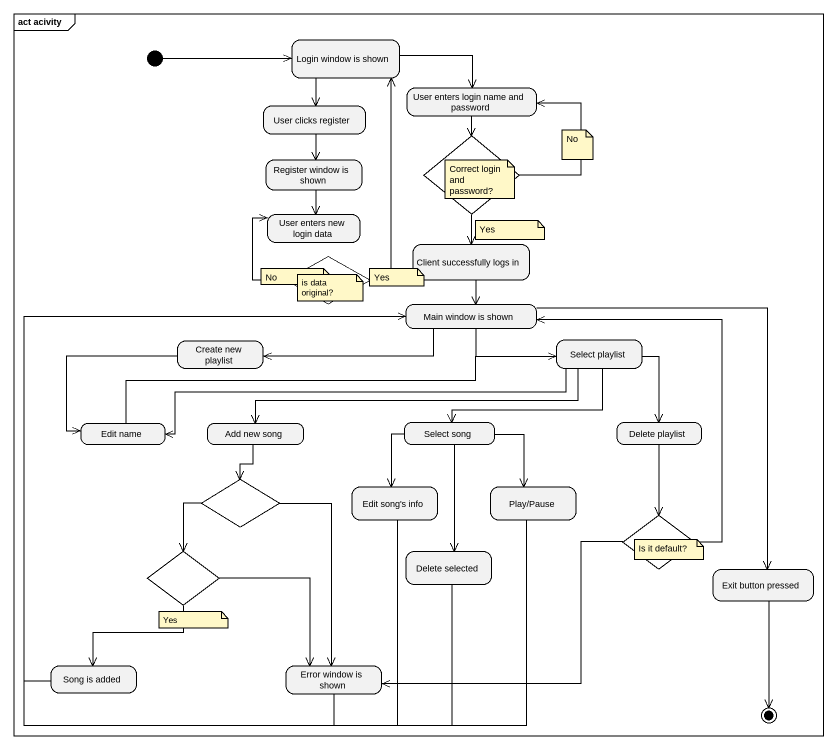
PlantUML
@startuml
mainframe act acivity
hide empty description
state "Login window is shown" as Login_window_is_shown
state "User clicks register" as User_clicks_register
state "User enters login name and password" as User_enters_login_name_and
state "Register window is shown" as Register_window_is_shown
state choice1 <<choice>>
state "User enters new login data" as User_enters_new_login_data
state choice2 <<choice>>
state "Client successfully logs in" as Client_successfully_logs_in
state "Main window is shown" as Main_window_is_shown
state "Create new playlist" as Create_new_playlist
state "Select playlist" as Select_playlist
state "Edit name" as Edit_name
state "Add new song" as Add_new_song
state "Select song" as Select_song
state "Delete playlist" as Delete_playlist
state choice3 <<choice>>
state "Edit song's info" as Edit_song_s_info
state "Play/Pause" as Play_Pause
state choice4 <<choice>>
state choice5 <<choice>>
state "Delete selected" as Delete_selected
state "Exit button pressed" as Exit_button_pressed
state "Song is added" as Song_is_added
state "Error window is shown" as Error_window_is_shown
[*] -right-> Login_window_is_shown
Login_window_is_shown --> User_clicks_register
Login_window_is_shown -right-> User_enters_login_name_and
User_clicks_register --> Register_window_is_shown
User_enters_login_name_and --> choice1
Register_window_is_shown --> User_enters_new_login_data
choice1 -up-> User_enters_login_name_and
choice1 --> Client_successfully_logs_in
choice2 -up-> Login_window_is_shown
choice2 -up-> User_enters_new_login_data
Client_successfully_logs_in --> Main_window_is_shown
Main_window_is_shown -left-> Create_new_playlist
Main_window_is_shown -right-> Select_playlist
Main_window_is_shown --> Exit_button_pressed
Create_new_playlist --> Edit_name
Select_playlist -left-> Edit_name
Select_playlist -left-> Add_new_song
Select_playlist -left-> Select_song
Select_playlist --> Delete_playlist
Edit_name -right-> Select_playlist
Add_new_song --> choice3
Select_song --> Edit_song_s_info
Select_song --> Play_Pause
Select_song --> Delete_selected
Delete_playlist --> choice4
choice3 --> choice5
choice3 --> Error_window_is_shown
Edit_song_s_info -up-> Main_window_is_shown
Play_Pause -up-> Main_window_is_shown
choice4 -up-> Main_window_is_shown
choice4 -left-> Error_window_is_shown
choice5 --> Song_is_added
choice5 --> Error_window_is_shown
Delete_selected -up-> Main_window_is_shown
Song_is_added -up-> Main_window_is_shown
Error_window_is_shown -up-> Main_window_is_shown
Exit_button_pressed --> [*]
note as N1
  Correct login and password?
end note
note as N2
  No
end note
note as N3
  Yes
end note
note as N4
  No
end note
note as N5
  is data original?
end note
note as N6
  Yes
end note
note as N7
  Is it default?
end note
note as N8
  Yes
end note
@enduml
